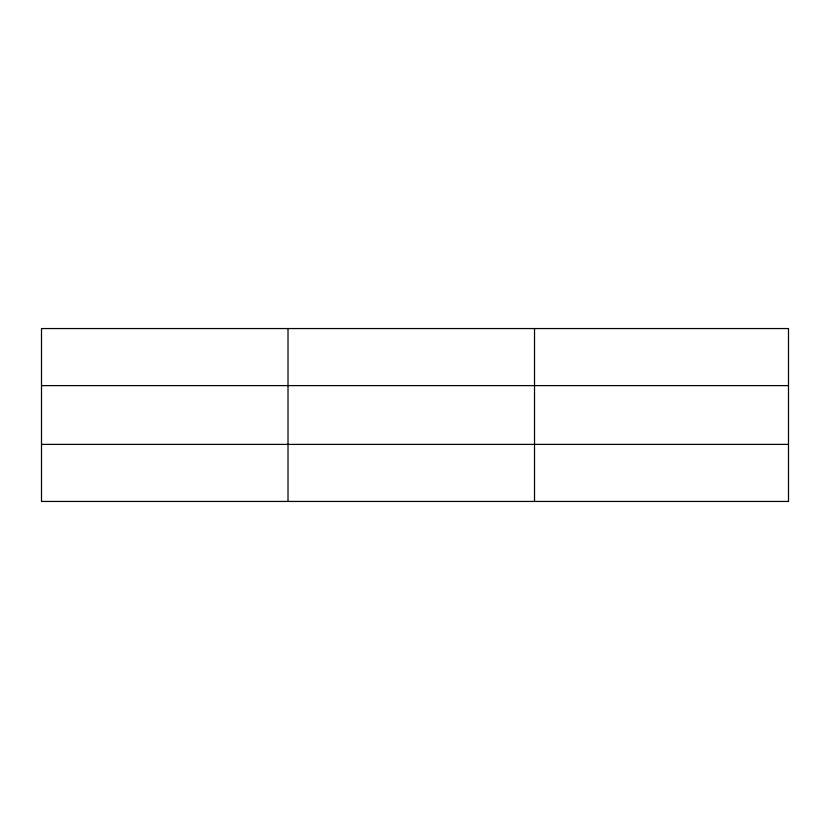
<?xml version="1.0" encoding="UTF-8"?>
<svg xmlns="http://www.w3.org/2000/svg" width="830" height="830" viewBox="0 0 830 830"><rect width="100%" height="100%" fill="white"/><g stroke="black" fill="none" stroke-linecap="round" stroke-linejoin="round"><path stroke-width="1.25" d="M534.52 501.445L534.52 328.556M41.5 385.608L788.5 385.608M41.5 444.392L788.5 444.392M288.01 328.556L288.01 501.445M788.5 472.924L788.5 501.445L41.5 501.445L41.5 328.556L788.5 328.556L788.5 472.924"/></g></svg>
